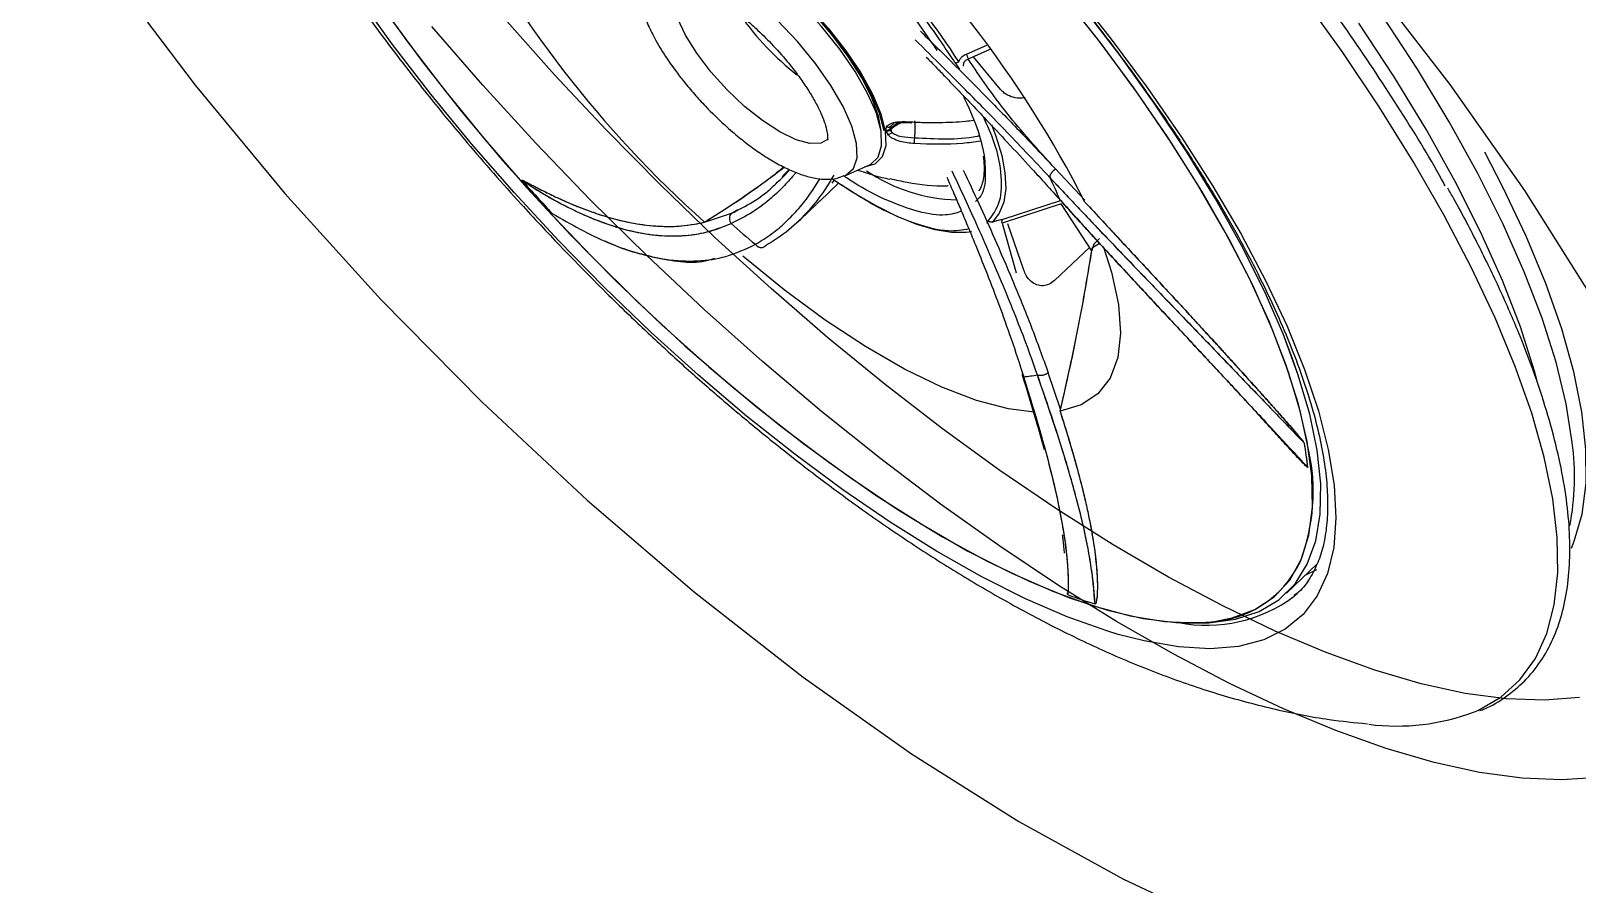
# Model space of a CAD drawing. Header units: inches. Extents: x 0 to 84, y -22 to 124.
# Drawn here: x 67.278 to 71.216, y 67.531 to 69.705 of the extents above; entities that cross this region are included whole.
import ezdxf

# ---------------------------------------------------------------- set-up
doc = ezdxf.new("R2010")
doc.units = ezdxf.units.IN
doc.header["$MEASUREMENT"] = 0
doc.layers.add('1', color=4, linetype='Continuous')
doc.layers.add('BDIM_CYAN', color=4, linetype='Continuous')

# ---------------------------------------------------------------- blocks, each defined once
blk = doc.blocks.new('2020 HS PILLOW')
at = {"layer": '1', "color": 2}
for points, knots in [([(5.8034, -0.0127), (5.5758, -0.0117), (5.1207, -0.0097), (4.4379, -0.0073), (3.7551, -0.0052), (3.0724, -0.0034), (2.3896, -0.0021), (1.7069, -0.001), (1.0241, -0.0003), (0.3414, 0), (-0.3414, 0), (-1.0241, -0.0003), (-1.7069, -0.001), (-2.3896, -0.0021), (-3.0724, -0.0034), (-3.7551, -0.0052), (-4.4379, -0.0073), (-5.1207, -0.0097), (-5.5758, -0.0117), (-5.8034, -0.0127)], [0, 0, 0, 0, 0.058824, 0.117648, 0.176472, 0.235295, 0.294119, 0.352942, 0.411765, 0.470588, 0.529412, 0.588235, 0.647058, 0.705881, 0.764705, 0.823528, 0.882352, 0.941176, 1, 1, 1, 1]), ([(5.8027, -0.0093), (4.0523, -0.005), (0.1838, 0.0045), (-3.6846, -0.0044), (-5.8027, -0.0093)], [0, 0, 0, 0, 0.452479, 1, 1, 1, 1]), ([(-5.1105, -0.9929), (-5.0125, -0.992), (-4.8162, -0.9901), (-4.5213, -0.9874), (-4.2256, -0.9849), (-3.929, -0.9826), (-3.6317, -0.9804), (-3.3335, -0.9784), (-3.0345, -0.9766), (-2.7347, -0.9749), (-2.4341, -0.9734), (-2.1327, -0.9721), (-1.8304, -0.9709), (-1.5274, -0.9699), (-1.2235, -0.9691), (-0.9188, -0.9685), (-0.6132, -0.968), (-0.3069, -0.9677), (0.0908, -0.9676), (0.5785, -0.9679), (1.1551, -0.9689), (1.7288, -0.9705), (2.2996, -0.9727), (2.8674, -0.9755), (3.4323, -0.979), (3.9943, -0.983), (4.5534, -0.9876), (4.9251, -0.9912), (5.1105, -0.9929)], [0, 0, 0, 0, 0.028776, 0.057631, 0.086566, 0.11558, 0.144673, 0.173846, 0.203098, 0.232429, 0.26184, 0.291331, 0.320902, 0.350552, 0.380282, 0.410091, 0.439981, 0.46995, 0.5, 0.556693, 0.613101, 0.669223, 0.725062, 0.780616, 0.835887, 0.890874, 0.945579, 1, 1, 1, 1]), ([(5.1101, -1.4421), (5.0128, -1.4412), (4.8181, -1.4394), (4.5261, -1.4369), (4.2341, -1.4345), (3.9421, -1.4324), (3.6501, -1.4303), (3.3581, -1.4285), (3.0661, -1.4267), (2.7741, -1.4252), (2.4821, -1.4238), (2.1901, -1.4225), (1.8981, -1.4214), (1.606, -1.4205), (1.314, -1.4197), (1.022, -1.4191), (0.73, -1.4186), (0.438, -1.4183), (0.146, -1.4182), (-0.146, -1.4182), (-0.438, -1.4183), (-0.73, -1.4186), (-1.022, -1.4191), (-1.314, -1.4197), (-1.606, -1.4205), (-1.8981, -1.4214), (-2.1901, -1.4225), (-2.4821, -1.4238), (-2.7741, -1.4252), (-3.0661, -1.4267), (-3.3581, -1.4285), (-3.6501, -1.4303), (-3.9421, -1.4324), (-4.2341, -1.4345), (-4.5261, -1.4369), (-4.8181, -1.4394), (-5.0128, -1.4412), (-5.1101, -1.4421)], [0, 0, 0, 0, 0.028576, 0.05715, 0.085725, 0.114298, 0.142871, 0.171443, 0.200015, 0.228587, 0.257158, 0.285728, 0.314298, 0.342868, 0.371438, 0.400008, 0.428577, 0.457146, 0.485715, 0.514285, 0.542854, 0.571423, 0.599992, 0.628562, 0.657132, 0.685702, 0.714272, 0.742842, 0.771413, 0.799985, 0.828557, 0.857129, 0.885702, 0.914275, 0.94285, 0.971424, 1, 1, 1, 1])]:
    blk.add_open_spline(points, degree=3, knots=knots, dxfattribs=at)
blk = doc.blocks.new('2020 RELAY')
at = {"color": 8, "linetype": 'Continuous', "lineweight": 25, "flags": 128}
for points in [[(71.2709, 67.3026), (71.1778, 67.2966), (71.0767, 67.3011), (70.968, 67.3159), (70.8523, 67.3412), (70.7302, 67.3767), (70.6021, 67.4223), (70.4687, 67.4778), (70.3307, 67.5428), (70.1887, 67.6172), (70.0434, 67.7005), (69.8954, 67.7923), (69.7456, 67.8922), (69.5945, 67.9998), (69.4429, 68.1145), (69.2916, 68.2357), (69.1413, 68.3629), (68.9926, 68.4955), (68.8463, 68.6329), (68.703, 68.7743), (68.5636, 68.9192), (68.4285, 69.0668), (68.2985, 69.2165)], [(71.2223, 67.5065), (71.1331, 67.4997), (71.0359, 67.5033), (70.9311, 67.5174), (70.8193, 67.5419), (70.701, 67.5766), (70.5769, 67.6214), (70.4475, 67.676), (70.3136, 67.7401), (70.1758, 67.8135), (70.0348, 67.8957), (69.8913, 67.9864), (69.7461, 68.0851), (69.5999, 68.1912), (69.4535, 68.3042), (69.3076, 68.4236), (69.1629, 68.5488), (69.0202, 68.679), (68.8802, 68.8138), (68.7436, 68.9522), (68.6111, 69.0937), (68.4834, 69.2376)]]:
    blk.add_lwpolyline(points, dxfattribs=at)
at = {"layer": '1', "color": 3, "linetype": 'Continuous', "lineweight": 25, "flags": 128}
for points in [[(67.1354, 69.8909), (67.2985, 69.6207), (67.4862, 69.345), (67.6963, 69.0667), (67.9247, 68.791), (68.169, 68.5211), (68.4272, 68.259), (68.6943, 68.0095), (68.9676, 67.7755), (69.2448, 67.5589), (69.5207, 67.3635), (69.7939, 67.191), (70.0606, 67.0435), (70.3157, 66.924)], [(71.5619, 66.9398), (71.6315, 67.0634), (71.6695, 67.2134), (71.6752, 67.387), (71.6495, 67.5835), (71.5929, 67.7995), (71.5067, 68.0306), (71.3915, 68.2769), (71.2495, 68.5341), (71.083, 68.7982), (70.8929, 69.0685), (70.6829, 69.3402), (70.4699, 69.5933), (70.2431, 69.8434), (70.006, 70.0863)]]:
    blk.add_lwpolyline(points, dxfattribs=at)
at = {"layer": '1', "color": 3, "linetype": 'Continuous', "lineweight": 25}
for points, knots in [([(74.7783, 69.655), (74.7703, 69.6472), (74.7475, 69.6248), (74.703, 69.5809), (74.6376, 69.5163), (74.5493, 69.429), (74.4441, 69.3252), (74.3192, 69.2021), (74.1788, 69.0636), (74.0189, 68.9047), (73.7969, 68.6831), (73.5123, 68.3968), (73.1639, 68.0425), (72.8108, 67.6799), (72.4467, 67.3017), (72.0636, 66.8996), (71.7514, 66.5692), (71.5083, 66.311), (71.3458, 66.1384), (71.1816, 65.9642), (71.0565, 65.8317), (70.9729, 65.7435), (70.9125, 65.6799), (70.8524, 65.6167), (70.7924, 65.554), (70.7327, 65.4916), (70.6731, 65.4296), (70.6138, 65.3681), (70.5548, 65.307), (70.4961, 65.2464), (70.4377, 65.1863), (70.3985, 65.1462), (70.379, 65.1262)], [0, 0, 0, 0, 0.006889, 0.019604, 0.038143, 0.062501, 0.093759, 0.125003, 0.163814, 0.205483, 0.250005, 0.333836, 0.417164, 0.50001, 0.578664, 0.661987, 0.749993, 0.776104, 0.812493, 0.849399, 0.874995, 0.886901, 0.898698, 0.910387, 0.921968, 0.93344, 0.944804, 0.956059, 0.967206, 0.978245, 0.989177, 1, 1, 1, 1]), ([(70.4197, 65.0669), (70.4766, 65.1228), (70.5332, 65.1783), (70.6457, 65.2882), (70.7017, 65.3427), (70.8688, 65.5043), (70.9788, 65.6097), (71.3037, 65.9213), (71.5135, 66.1231), (71.9197, 66.5179), (72.1162, 66.711), (72.4992, 67.0903), (72.6857, 67.2763), (73.2318, 67.8224), (73.5779, 68.1697), (74.0713, 68.6631), (74.2314, 68.8231), (74.4643, 69.0557), (74.5407, 69.132), (74.6906, 69.2818), (74.7639, 69.3556), (74.8361, 69.4275)], [0, 0, 0, 0, 0.03125, 0.03125, 0.0625, 0.0625, 0.125, 0.125, 0.25, 0.25, 0.375, 0.375, 0.5, 0.5, 0.75, 0.75, 0.875, 0.875, 0.9375, 0.9375, 1, 1, 1, 1]), ([(69.0056, 63.7024), (68.9779, 63.7365), (68.9208, 63.8067), (68.8323, 63.9146), (68.7385, 64.0283), (68.6394, 64.1477), (68.5348, 64.2726), (68.4247, 64.4031), (68.309, 64.539), (68.1877, 64.6804), (68.0607, 64.827), (67.9279, 64.9789), (67.5776, 65.3753), (67.1079, 65.8891), (66.5767, 66.442), (66.2067, 66.8158), (65.8838, 67.1343), (65.5334, 67.4709), (65.2778, 67.7095), (65.1251, 67.8497), (65.0818, 67.8894), (65.0282, 67.9382), (64.9644, 67.9962), (64.8903, 68.0631), (64.8057, 68.1389), (64.7107, 68.2235), (64.605, 68.3168), (64.4887, 68.4187), (64.3615, 68.529), (64.2232, 68.6475), (64.0739, 68.774), (63.9132, 68.9085), (63.8018, 69.0002), (63.7444, 69.0475)], [0, 0, 0, 0, 0.017555, 0.036146, 0.055772, 0.076433, 0.098129, 0.120858, 0.144622, 0.169418, 0.195247, 0.222109, 0.250003, 0.406456, 0.499997, 0.55606, 0.616412, 0.681056, 0.749998, 0.756002, 0.763828, 0.773475, 0.784945, 0.798237, 0.813352, 0.830291, 0.849053, 0.86964, 0.892053, 0.916294, 0.942364, 0.970265, 1, 1, 1, 1])]:
    blk.add_open_spline(points, degree=3, knots=knots, dxfattribs=at)
at = {"layer": 'BDIM_CYAN'}
for p, q in [((69.6609, 69.1461), (69.7127, 69.1691)), ((69.6315, 69.1246), (69.6433, 69.1076)), ((69.7207, 69.1581), (69.6654, 69.1335)), ((69.7479, 69.0558), (69.6791, 69.1396)), ((69.4554, 68.9521), (69.4572, 68.9609)), ((69.4556, 68.9511), (69.4554, 68.9521)), ((69.4557, 68.9502), (69.4556, 68.9511)), ((69.4557, 68.9502), (69.4604, 68.9409)), ((69.4678, 68.9568), (69.4666, 68.9556)), ((69.4669, 68.9536), (69.4681, 68.9548)), ((69.4678, 68.9568), (69.4682, 68.9625)), ((69.4707, 68.947), (69.4681, 68.9548)), ((69.1938, 68.8365), (69.2096, 68.8519)), ((69.3512, 68.8364), (69.4119, 68.8629)), ((69.9622, 68.7742), (69.8876, 68.8534)), ((69.9622, 68.7742), (69.8876, 68.8534)), ((69.287, 68.7718), (69.3351, 68.8177)), ((69.3231, 68.8238), (69.3176, 68.8173)), ((69.754, 68.7257), (69.9031, 68.7739)), ((69.0617, 68.7402), (68.995, 68.7183)), ((69.0617, 68.7402), (68.995, 68.7183)), ((69.0617, 68.7402), (69.0784, 68.7506)), ((69.2379, 68.7247), (69.2788, 68.7639)), ((69.9024, 68.7645), (69.7514, 68.7152)), ((69.9802, 68.6451), (69.9024, 68.7645)), ((68.995, 68.7183), (68.9938, 68.7175)), ((68.995, 68.7183), (68.9938, 68.7175)), ((69.232, 68.7191), (69.2374, 68.7243)), ((69.7158, 68.7218), (69.7116, 68.7148)), ((69.7514, 68.7152), (69.7876, 68.589)), ((69.807, 68.5953), (69.7659, 68.7135)), ((69.9748, 68.6539), (69.8851, 68.5691)), ((69.9815, 68.6536), (69.9997, 68.6642)), ((69.987, 68.6636), (69.9998, 68.6767)), ((69.8038, 68.3333), (69.8066, 68.3241)), ((69.9006, 68.2417), (69.869, 68.3343)), ((69.9006, 68.2417), (69.869, 68.3343)), ((69.8992, 68.2365), (69.9006, 68.2417)), ((69.8992, 68.2365), (69.9006, 68.2417)), ((70.4763, 67.7729), (70.5532, 67.8465)), ((70.4763, 67.7729), (70.5532, 67.8465)), ((70.5253, 67.8197), (70.5535, 67.8328)), ((70.5028, 67.771), (70.4958, 67.7646))]:
    blk.add_line(p, q, dxfattribs=at)
at = {"layer": 'BDIM_CYAN', "flags": 128}
for points in [[(71.2038, 68.1564), (71.1883, 68.2551), (71.1626, 68.3608), (71.1271, 68.4731), (71.0818, 68.5912), (71.027, 68.7144), (70.9631, 68.842), (70.8905, 68.9733), (70.8094, 69.1074), (70.7206, 69.2437)], [(70.9546, 67.4699), (70.9635, 67.4738), (71.0218, 67.5077), (71.0707, 67.5517), (71.1099, 67.6058), (71.1391, 67.6695), (71.1582, 67.7425), (71.1672, 67.8244), (71.1658, 67.9148), (71.1543, 68.0131), (71.1325, 68.1188), (71.1006, 68.2313), (71.0589, 68.35), (71.0075, 68.4742), (70.9468, 68.6032), (70.877, 68.7363), (70.7986, 68.8727), (70.712, 69.0117), (70.6177, 69.1526), (70.5162, 69.2944)], [(71.1138, 68.3162), (71.1077, 68.3383), (71.0718, 68.451), (71.0259, 68.5696), (70.9705, 68.6934), (70.9059, 68.8216), (70.8323, 68.9534), (70.7503, 69.0881), (70.6604, 69.2249)], [(69.9265, 69.3148), (70.027, 69.188), (70.1213, 69.061), (70.2086, 68.9346), (70.2884, 68.8097), (70.3602, 68.6871), (70.4233, 68.5678), (70.4775, 68.4526), (70.5222, 68.3422), (70.5572, 68.2375), (70.5823, 68.1391), (70.5972, 68.0479), (70.6019, 67.9643), (70.5963, 67.8891), (70.5804, 67.8227), (70.5545, 67.7655), (70.5186, 67.7181), (70.473, 67.6807), (70.418, 67.6536), (70.3541, 67.637), (70.2816, 67.6309), (70.2011, 67.6356), (70.1131, 67.6508), (70.0475, 67.6676)], [(70.5323, 68.1391), (70.5121, 68.2339), (70.4815, 68.3357), (70.4406, 68.4437), (70.3899, 68.5571), (70.3296, 68.675), (70.2603, 68.7965), (70.1824, 68.9207), (70.0966, 69.0466), (70.0036, 69.1733), (69.9039, 69.2999)], [(70.5406, 68.0712), (70.5288, 68.1589), (70.5067, 68.2539), (70.4746, 68.3556), (70.4325, 68.4631), (70.3808, 68.5757), (70.32, 68.6926), (70.2504, 68.8129), (70.1726, 68.9356), (70.0871, 69.06), (69.9947, 69.185), (69.8958, 69.3097)], [(70.4907, 68.3724), (70.4673, 68.4334), (70.419, 68.5438), (70.3615, 68.6587), (70.2953, 68.7771), (70.2209, 68.8984), (70.1387, 69.0215), (70.0494, 69.1456), (69.9536, 69.2698), (69.8521, 69.3932), (69.7455, 69.515), (69.6345, 69.6341), (69.5201, 69.7499), (69.4031, 69.8614), (69.2842, 69.9679), (69.1643, 70.0686), (69.0444, 70.1627), (68.9251, 70.2495), (68.8076, 70.3286), (68.6924, 70.3992), (68.5806, 70.4609), (68.4729, 70.5132), (68.4318, 70.5311)], [(70.5542, 68.1366), (70.5352, 68.229), (70.5061, 68.3282), (70.4673, 68.4334), (70.419, 68.5438), (70.3615, 68.6587), (70.2953, 68.7771), (70.2209, 68.8983), (70.1387, 69.0215), (70.0494, 69.1456), (69.9536, 69.2698)], [(68.1478, 69.3022), (68.2368, 69.1774), (68.3325, 69.0524), (68.4343, 68.9282), (68.5412, 68.8055), (68.6525, 68.6854), (68.7675, 68.5688), (68.8852, 68.4564), (69.0048, 68.3492), (69.1254, 68.248), (69.2461, 68.1534), (69.366, 68.0661), (69.4842, 67.9869), (69.5998, 67.9164), (69.7121, 67.8549), (69.8201, 67.803), (69.9231, 67.7611), (70.0203, 67.7295), (70.1109, 67.7084), (70.1944, 67.698), (70.27, 67.6983), (70.292, 67.7006)], [(68.1819, 69.2533), (68.275, 69.1266), (68.3746, 69), (68.4801, 68.8746), (68.5906, 68.7513), (68.7053, 68.631), (68.8232, 68.5147), (68.9436, 68.4032), (69.0655, 68.2974), (69.1879, 68.1981), (69.31, 68.106), (69.4307, 68.0219), (69.5493, 67.9464), (69.6647, 67.88), (69.7761, 67.8233), (69.8827, 67.7766), (69.9836, 67.7405), (70.0781, 67.715), (70.1654, 67.7005), (70.245, 67.697), (70.271, 67.6984)], [(70.0475, 67.6676), (70.0183, 67.6765), (69.9173, 67.7125), (69.8108, 67.7586), (69.6996, 67.8145), (69.5844, 67.8797), (69.4662, 67.9537), (69.3456, 68.0362), (69.2235, 68.1265), (69.1008, 68.2239), (68.9784, 68.3278), (68.8571, 68.4375), (68.7378, 68.5521), (68.6212, 68.6709), (68.5083, 68.7931), (68.3998, 68.9177), (68.2964, 69.044), (68.199, 69.171), (68.1081, 69.2978)], [(68.859, 69.4234), (68.8676, 69.4491), (68.8865, 69.4676), (68.9145, 69.476), (68.9508, 69.4737), (68.9941, 69.4611), (69.043, 69.4384), (69.0958, 69.4065), (69.1506, 69.3664), (69.2056, 69.3195), (69.259, 69.2674), (69.3089, 69.2119), (69.3536, 69.1548), (69.3917, 69.0982), (69.4217, 69.0439), (69.4427, 68.9938), (69.454, 68.9495)], [(69.4288, 69.0015), (69.409, 69.0461), (69.3776, 69.1016), (69.3379, 69.1591), (69.2915, 69.2168), (69.2401, 69.2725), (69.1854, 69.3241), (69.1295, 69.3699), (69.0744, 69.4082), (69.0221, 69.4375), (68.9744, 69.4568), (68.9332, 69.4655), (68.8998, 69.4632), (68.8755, 69.45), (68.8647, 69.4351)], [(68.8694, 69.4429), (68.8803, 69.4571), (68.9051, 69.4699), (68.939, 69.4717), (68.9808, 69.4625), (69.0289, 69.4426), (69.0817, 69.4127), (69.1371, 69.374), (69.1933, 69.3277), (69.2481, 69.2755), (69.2996, 69.2195), (69.3459, 69.1615), (69.3854, 69.1037), (69.4166, 69.0482), (69.4385, 68.9969), (69.4501, 68.9518)], [(69.4424, 68.9547), (69.4363, 68.988), (69.4198, 69.0345), (69.3939, 69.0859), (69.3596, 69.1404), (69.3182, 69.1959), (69.271, 69.2506), (69.2199, 69.3023), (69.1666, 69.3493), (69.1131, 69.3898), (69.0613, 69.4223), (69.0131, 69.4458), (68.9702, 69.4593), (68.9578, 69.4615)], [(69.3808, 68.9182), (69.3689, 68.9622), (69.347, 69.0123), (69.3157, 69.0664), (69.2764, 69.1224), (69.2305, 69.1783), (69.1798, 69.2319), (69.1263, 69.2811), (69.072, 69.324), (69.0189, 69.359), (68.9692, 69.3847), (68.9248, 69.4002), (68.8873, 69.4048), (68.8582, 69.3984), (68.8386, 69.3812), (68.8355, 69.3757)], [(69.3084, 68.929), (69.2901, 68.9189), (69.262, 68.9181), (69.2266, 68.9279), (69.1857, 68.9477), (69.1413, 68.9766), (69.0957, 69.013), (69.0511, 69.0553), (69.0098, 69.1012), (68.9738, 69.1484), (68.945, 69.1946), (68.9248, 69.2375), (68.9142, 69.2749), (68.9138, 69.305), (68.9235, 69.3262), (68.9254, 69.3281)], [(69.4432, 68.9497), (69.4312, 68.9949), (69.4288, 69.0015)], [(69.7246, 68.9669), (69.7359, 68.9371), (69.7506, 68.888), (69.7589, 68.8433), (69.7607, 68.8035), (69.7558, 68.7691), (69.7445, 68.7405), (69.7267, 68.7182)], [(69.454, 68.9495), (69.4552, 68.9127), (69.4462, 68.8845), (69.4273, 68.8659), (69.3999, 68.8577)], [(69.4119, 68.8629), (69.4162, 68.865), (69.4356, 68.8835), (69.4447, 68.9121), (69.4432, 68.9497)], [(69.3512, 68.8364), (69.3532, 68.8373), (69.3728, 68.8545), (69.3821, 68.8818), (69.3808, 68.9182)], [(71.2017, 67.887), (71.2091, 67.9047), (71.2292, 67.9743), (71.2392, 68.0528), (71.2389, 68.1397), (71.2285, 68.2346), (71.2079, 68.3369), (71.1773, 68.446), (71.1368, 68.5613), (71.0868, 68.682), (71.0274, 68.8075), (70.9811, 68.8967)], [(69.6742, 68.6934), (69.6602, 68.6915), (69.623, 68.6917), (69.5809, 68.6987), (69.5344, 68.7124), (69.4842, 68.7327), (69.4308, 68.7593), (69.3749, 68.7918), (69.342, 68.8131)], [(70.01, 68.6541), (70.0302, 68.5902), (70.0479, 68.5083), (70.0533, 68.4355), (70.0463, 68.3727), (70.0271, 68.3207), (69.9958, 68.2804), (69.953, 68.2522), (69.8992, 68.2365)], [(70.01, 68.6541), (70.0302, 68.5902), (70.0479, 68.5083), (70.0533, 68.4355), (70.0463, 68.3727), (70.0271, 68.3207), (69.9958, 68.2804), (69.953, 68.2522), (69.8992, 68.2365)], [(69.8334, 68.2337), (69.7675, 68.2423), (69.6863, 68.2639), (69.5978, 68.2979), (69.5032, 68.3437), (69.4038, 68.4009), (69.301, 68.4686), (69.1962, 68.5458), (69.0908, 68.6315)], [(69.8334, 68.2337), (69.7675, 68.2423), (69.6863, 68.2639), (69.5978, 68.2979), (69.5032, 68.3437), (69.4038, 68.4009), (69.301, 68.4686), (69.1962, 68.5458), (69.0908, 68.6315)], [(70.2139, 67.6971), (70.2781, 67.6967), (70.3464, 67.706), (70.406, 67.7258), (70.4565, 67.7559), (70.4977, 67.7962), (70.5291, 67.8462), (70.5506, 67.9058), (70.562, 67.9743), (70.5632, 68.0515), (70.5542, 68.1366), (70.5352, 68.229), (70.5061, 68.3282), (70.4907, 68.3724)], [(70.2139, 67.6971), (70.2781, 67.6967), (70.3464, 67.706), (70.406, 67.7258), (70.4565, 67.7559), (70.4977, 67.7962), (70.5291, 67.8462), (70.5506, 67.9058), (70.562, 67.9743), (70.5632, 68.0515), (70.5542, 68.1366)], [(70.292, 67.7006), (70.3373, 67.7094), (70.3957, 67.7311), (70.4448, 67.7634), (70.4842, 67.8059), (70.5137, 67.8583), (70.533, 67.9204), (70.542, 67.9915), (70.5406, 68.0712)]]:
    blk.add_lwpolyline(points, dxfattribs=at)
at = {"layer": 'BDIM_CYAN'}
for centre, radius, start, end in [((67.376, 67.4475), 2.9047, 27.064, 48.136), ((68.0317, 68.0933), 1.9127, 32.7025, 51.3056), ((70.9427, 70.8902), 2.9187, 207.3733, 228.108), ((69.6935, 69.6799), 0.7483, 215.7038, 231.6158), ((69.4573, 68.9657), 0.0137, 262.1934, 312.637), ((69.269, 68.9223), 0.2004, 8.9997, 9.5729), ((69.2702, 68.9235), 0.2004, 8.9997, 9.5729), ((69.6447, 69.1966), 0.4215, 235.5994, 268.8839), ((72.5044, 72.3685), 5.3261, 221.7162, 222.9424), ((72.5044, 72.3685), 5.3262, 221.7163, 222.9424), ((68.6492, 68.2313), 1.3631, 23.4739, 26.1483), ((70.9239, 70.8292), 2.8182, 228.6327, 230.2805), ((69.7908, 68.5559), 0.2323, 273.9094, 282.6141), ((70.0417, 68.0311), 0.5023, 339.2235, 12.412), ((69.6808, 68.0066), 0.8537, 5.816, 9.9729), ((69.6024, 67.994), 0.933, 9.288, 9.9019), ((69.6948, 68.0084), 0.8395, 5.7943, 9.3383), ((70.534, 68.0686), 0.6756, 349.3836, 7.4675), ((70.2658, 67.9706), 0.2722, 271.0802, 334.3971), ((70.3818, 69.0288), 1.3426, 249.8855, 252.9587), ((70.3818, 69.0288), 1.3426, 249.8858, 252.9587), ((70.2728, 68.0643), 0.3736, 258.9864, 306.6498), ((70.7565, 67.9978), 0.5638, 262.8047, 290.5612)]:
    blk.add_arc(centre, radius, start, end, dxfattribs=at)
for points, knots in [([(70.8801, 68.8102), (70.8771, 68.8159), (70.842, 68.8817), (70.7599, 69.0139), (70.6333, 69.2053), (70.491, 69.4), (70.3371, 69.5943), (70.1737, 69.7852), (70.0036, 69.9697), (69.8118, 70.1635), (69.5999, 70.3608), (69.3713, 70.5543), (69.1474, 70.7255), (68.9261, 70.8782), (68.7841, 70.9605), (68.712, 71.0023)], [0, 0, 0, 0, 0.007159, 0.082541, 0.158724, 0.235314, 0.311905, 0.388088, 0.46347, 0.537679, 0.633351, 0.726413, 0.816678, 0.906938, 1, 1, 1, 1]), ([(67.5001, 70.7673), (67.5014, 70.739), (67.505, 70.6632), (67.5235, 70.5398), (67.5544, 70.3945), (67.5976, 70.2455), (67.6515, 70.0959), (67.7143, 69.9487), (67.7839, 69.8057), (67.8593, 69.6668), (67.9398, 69.5316), (68.0248, 69.3999), (68.1133, 69.2721), (68.2042, 69.1491), (68.2958, 69.0322), (68.3796, 68.9307), (68.4561, 68.842), (68.5345, 68.7542), (68.5919, 68.6934), (68.625, 68.6582)], [0, 0, 0, 0, 0.037231, 0.099727, 0.166063, 0.235697, 0.306737, 0.376382, 0.444024, 0.509796, 0.573908, 0.636516, 0.697642, 0.757026, 0.813682, 0.867714, 0.906268, 0.945788, 1, 1, 1, 1]), ([(69.6393, 69.6281), (69.6766, 69.5885), (69.7287, 69.5331), (69.8026, 69.45), (69.8637, 69.3792), (69.934, 69.2944), (70.0047, 69.2052), (70.0751, 69.112), (70.1436, 69.0165), (70.2091, 68.9199), (70.2707, 68.8232), (70.3277, 68.7273), (70.3797, 68.633), (70.4261, 68.541), (70.4668, 68.4519), (70.5014, 68.3664), (70.5298, 68.2849), (70.5521, 68.2078), (70.5681, 68.1356), (70.5779, 68.0686), (70.5818, 68.0069), (70.5798, 67.9507), (70.5721, 67.8999), (70.5586, 67.8543), (70.5385, 67.8139), (70.5181, 67.7842), (70.5011, 67.7707), (70.4958, 67.7665)], [0, 0, 0, 0, 0.052631, 0.073508, 0.108131, 0.143861, 0.181975, 0.22151, 0.262066, 0.303323, 0.345047, 0.387062, 0.42923, 0.47144, 0.513603, 0.555645, 0.597508, 0.639152, 0.680558, 0.721744, 0.762783, 0.803832, 0.845171, 0.887331, 0.931221, 0.978298, 1, 1, 1, 1]), ([(69.2064, 69.5638), (69.2234, 69.5508), (69.2715, 69.5139), (69.3515, 69.4398), (69.4423, 69.3449), (69.5234, 69.2475), (69.5661, 69.1842), (69.5857, 69.155)], [0, 0, 0, 0, 0.119704, 0.338835, 0.567076, 0.80016, 1, 1, 1, 1]), ([(69.6315, 69.1246), (69.6054, 69.164), (69.5524, 69.2437), (69.451, 69.3647), (69.3397, 69.4799), (69.262, 69.5453), (69.2236, 69.5775)], [0, 0, 0, 0, 0.246857, 0.5, 0.753143, 1, 1, 1, 1]), ([(68.8366, 69.375), (68.8348, 69.3722), (68.8267, 69.3596), (68.8235, 69.3321), (68.8249, 69.2975), (68.8337, 69.2612), (68.8473, 69.2246), (68.8671, 69.1842), (68.8912, 69.1439), (68.917, 69.1068), (68.9418, 69.0746), (68.9674, 69.0439), (68.9866, 69.0233), (68.9961, 69.0131)], [0, 0, 0, 0, 0.030506, 0.136274, 0.24891, 0.350495, 0.454024, 0.554711, 0.673175, 0.764216, 0.836095, 0.918438, 1, 1, 1, 1]), ([(68.9236, 69.3269), (68.9235, 69.3268), (68.9228, 69.3264), (68.9269, 69.3278), (68.9388, 69.3268), (68.9574, 69.3223), (68.9813, 69.3129), (69.0091, 69.2985), (69.0401, 69.2792), (69.0704, 69.2574), (69.0991, 69.2341), (69.1296, 69.2073), (69.1507, 69.186), (69.1635, 69.1731)], [0, 0, 0, 0, 0.013178, 0.110237, 0.201284, 0.297292, 0.397595, 0.500356, 0.601739, 0.710113, 0.791903, 0.873789, 1, 1, 1, 1]), ([(69.5435, 69.2044), (69.5601, 69.1881), (69.5942, 69.1545), (69.652, 69.097), (69.7205, 69.028), (69.7999, 68.9465), (69.8582, 68.8846), (69.8876, 68.8534)], [0, 0, 0, 0, 0.1597495, 0.3296086, 0.5293078, 0.7625096, 1, 1, 1, 1]), ([(69.1635, 69.1731), (69.1774, 69.158), (69.1969, 69.1368), (69.2224, 69.1049), (69.2421, 69.0784), (69.262, 69.0482), (69.2789, 69.0189), (69.2921, 68.9916), (69.3011, 68.9678), (69.306, 68.9485), (69.3075, 68.9347), (69.3066, 68.9271), (69.3064, 68.9269), (69.3064, 68.9268)], [0, 0, 0, 0, 0.142787, 0.199709, 0.292462, 0.385543, 0.481723, 0.577533, 0.671311, 0.761837, 0.848799, 0.933618, 1, 1, 1, 1]), ([(69.8728, 68.832), (69.8525, 68.8537), (69.8134, 68.8955), (69.757, 68.9543), (69.7035, 69.0093), (69.6517, 69.0618), (69.593, 69.1207), (69.5537, 69.1594), (69.5301, 69.1827)], [0, 0, 0, 0, 0.163946, 0.315278, 0.467646, 0.619723, 0.770778, 1, 1, 1, 1]), ([(69.5585, 69.1387), (69.5665, 69.1304), (69.5819, 69.1144), (69.6066, 69.0887), (69.6352, 69.0588), (69.6704, 69.0219), (69.7144, 68.9755), (69.7669, 68.9195), (69.8295, 68.8519), (69.8752, 68.8013), (69.8995, 68.7743)], [0, 0, 0, 0, 0.077905, 0.150178, 0.233656, 0.344485, 0.470875, 0.625514, 0.799986, 1, 1, 1, 1]), ([(69.6413, 69.1267), (69.6422, 69.1291), (69.6441, 69.1339), (69.6492, 69.1395), (69.6549, 69.1437), (69.6589, 69.1453), (69.6609, 69.1461)], [0, 0, 0, 0, 0.282314, 0.563253, 0.780506, 1, 1, 1, 1]), ([(69.6654, 69.1335), (69.664, 69.133), (69.6613, 69.132), (69.6578, 69.1295), (69.6551, 69.1263), (69.6533, 69.1225), (69.6524, 69.1188), (69.6526, 69.1163), (69.6527, 69.1153)], [0, 0, 0, 0, 0.17309, 0.344908, 0.516802, 0.690085, 0.865674, 1, 1, 1, 1]), ([(69.6609, 69.1461), (69.6612, 69.1451), (69.662, 69.143), (69.6632, 69.1395), (69.6644, 69.1362), (69.665, 69.1343), (69.6654, 69.1335)], [0, 0, 0, 0, 0.24407, 0.5, 0.75593, 1, 1, 1, 1]), ([(69.8876, 68.8534), (69.8441, 68.9014), (69.758, 68.9964), (69.696, 69.0881), (69.6654, 69.1335)], [0, 0, 0, 0, 0.50531, 1, 1, 1, 1]), ([(69.8107, 69.0349), (69.8053, 69.0343), (69.793, 69.0329), (69.7741, 69.037), (69.758, 69.045), (69.7508, 69.0527), (69.7479, 69.0558)], [0, 0, 0, 0, 0.216541, 0.493918, 0.792432, 1, 1, 1, 1]), ([(68.9961, 69.0131), (69.0123, 68.9969), (69.0348, 68.9742), (69.0693, 68.9439), (69.0983, 68.9202), (69.1324, 68.8954), (69.167, 68.8733), (69.2016, 68.8547), (69.2354, 68.8402), (69.2682, 68.8304), (69.3, 68.8264), (69.3277, 68.8275), (69.3435, 68.8342), (69.3496, 68.8368)], [0, 0, 0, 0, 0.133602, 0.186909, 0.274328, 0.362919, 0.455974, 0.550931, 0.647116, 0.74429, 0.842553, 0.939248, 1, 1, 1, 1]), ([(69.652, 69.0412), (69.6651, 69.0129), (69.691, 68.9571), (69.701, 68.9108), (69.7059, 68.8879)], [0, 0, 0, 0, 0.5058, 1, 1, 1, 1]), ([(69.4572, 68.9609), (69.4583, 68.9624), (69.4606, 68.9653), (69.4687, 68.9702), (69.4876, 68.975), (69.5071, 68.9741), (69.5195, 68.9735)], [0, 0, 0, 0, 0.123689, 0.24976, 0.523037, 1, 1, 1, 1]), ([(69.4944, 68.9731), (69.4896, 68.9711), (69.4797, 68.967), (69.4719, 68.9603), (69.4678, 68.9568)], [0, 0, 0, 0, 0.478974, 1, 1, 1, 1]), ([(69.4681, 68.9548), (69.4722, 68.9582), (69.4804, 68.965), (69.4928, 68.9712), (69.5006, 68.9729), (69.503, 68.9734)], [0, 0, 0, 0, 0.411328, 0.822656, 1, 1, 1, 1]), ([(69.4682, 68.9625), (69.4692, 68.9636), (69.4712, 68.966), (69.4742, 68.9683), (69.4766, 68.969), (69.4769, 68.9691)], [0, 0, 0, 0, 0.465038, 0.934983, 1, 1, 1, 1]), ([(69.4811, 68.9704), (69.4829, 68.9708), (69.4876, 68.9719), (69.501, 68.9725), (69.5129, 68.9717), (69.5209, 68.9711)], [0, 0, 0, 0, 0.162719, 0.429614, 1, 1, 1, 1]), ([(69.5195, 68.9735), (69.5318, 68.9729), (69.5558, 68.9717), (69.5912, 68.9717), (69.6252, 68.9728), (69.6544, 68.9747), (69.6722, 68.9766), (69.6793, 68.9774)], [0, 0, 0, 0, 0.231109, 0.452695, 0.664758, 0.867301, 1, 1, 1, 1]), ([(69.5195, 68.9735), (69.5197, 68.9728), (69.5199, 68.9714), (69.5205, 68.971), (69.5211, 68.9717), (69.5214, 68.973), (69.5216, 68.9734)], [0, 0, 0, 0, 0.26986, 0.557137, 0.844415, 1, 1, 1, 1]), ([(69.5287, 68.9323), (69.5291, 68.9363), (69.5299, 68.9444), (69.5303, 68.9571), (69.5301, 68.9685), (69.5295, 68.9737), (69.5291, 68.9763)], [0, 0, 0, 0, 0.2427962, 0.4999134, 0.7570777, 1, 1, 1, 1]), ([(69.7027, 68.9877), (69.7104, 68.9711), (69.7353, 68.9177), (69.7509, 68.8425), (69.75, 68.7666), (69.7271, 68.7366), (69.7158, 68.7218)], [0, 0, 0, 0, 0.131325, 0.4233, 0.715275, 1, 1, 1, 1]), ([(69.4572, 68.9609), (69.4582, 68.9606), (69.4602, 68.96), (69.4633, 68.9601), (69.4661, 68.9609), (69.4675, 68.962), (69.4682, 68.9625)], [0, 0, 0, 0, 0.253859, 0.511348, 0.762851, 1, 1, 1, 1]), ([(69.4707, 68.947), (69.4701, 68.9462), (69.4687, 68.9446), (69.4662, 68.9428), (69.4633, 68.9414), (69.4614, 68.941), (69.4604, 68.9409)], [0, 0, 0, 0, 0.23715, 0.488653, 0.746142, 1, 1, 1, 1]), ([(69.5286, 68.9181), (69.5161, 68.9192), (69.4964, 68.921), (69.4754, 68.9293), (69.4655, 68.9357), (69.4621, 68.9392), (69.4604, 68.9409)], [0, 0, 0, 0, 0.47703, 0.750267, 0.876326, 1, 1, 1, 1]), ([(69.4666, 68.9556), (69.4665, 68.9568), (69.4663, 68.9591), (69.4676, 68.9613), (69.4682, 68.9625)], [0, 0, 0, 0, 0.493001, 1, 1, 1, 1]), ([(69.4707, 68.947), (69.4697, 68.948), (69.4678, 68.9502), (69.4672, 68.9525), (69.4669, 68.9536)], [0, 0, 0, 0, 0.506781, 1, 1, 1, 1]), ([(69.5287, 68.9323), (69.5173, 68.9328), (69.5006, 68.9334), (69.4827, 68.9388), (69.4748, 68.9431), (69.4721, 68.9457), (69.4707, 68.947)], [0, 0, 0, 0, 0.522242, 0.76434, 0.882789, 1, 1, 1, 1]), ([(69.5286, 68.9181), (69.5285, 68.9188), (69.5283, 68.9204), (69.5282, 68.9242), (69.5283, 68.9283), (69.5286, 68.931), (69.5287, 68.9323)], [0, 0, 0, 0, 0.242188, 0.5, 0.757811, 1, 1, 1, 1]), ([(69.6929, 68.9372), (69.6912, 68.9368), (69.6372, 68.9262), (69.5821, 68.9293), (69.5287, 68.9323)], [0, 0, 0, 0, 0.0314892, 1, 1, 1, 1]), ([(69.6964, 68.9241), (69.6814, 68.922), (69.6256, 68.9143), (69.5696, 68.9165), (69.5286, 68.9181)], [0, 0, 0, 0, 0.268624, 1, 1, 1, 1]), ([(69.7059, 68.8879), (69.7077, 68.8674), (69.7114, 68.8252), (69.7023, 68.7865), (69.6873, 68.7738), (69.6837, 68.7708)], [0, 0, 0, 0, 0.418252, 0.861557, 1, 1, 1, 1]), ([(69.7032, 68.8859), (69.7042, 68.8775), (69.7064, 68.8594), (69.7054, 68.8364), (69.7016, 68.8169), (69.6969, 68.8043), (69.6926, 68.7976), (69.693, 68.7981), (69.6931, 68.7983)], [0, 0, 0, 0, 0.1902035, 0.4092825, 0.6167652, 0.7986886, 0.9533614, 1, 1, 1, 1]), ([(69.1958, 68.8584), (69.1829, 68.848), (69.1194, 68.7966), (69.0502, 68.753), (68.995, 68.7183)], [0, 0, 0, 0, 0.203166, 1, 1, 1, 1]), ([(69.1971, 68.8577), (69.1813, 68.8457), (69.1479, 68.8204), (69.0968, 68.7844), (69.0454, 68.7498), (69.0114, 68.7286), (68.995, 68.7183)], [0, 0, 0, 0, 0.2433656, 0.5116296, 0.7638778, 1, 1, 1, 1]), ([(69.1788, 68.8196), (69.1885, 68.8283), (69.1995, 68.8382), (69.2092, 68.8501), (69.2104, 68.8516)], [0, 0, 0, 0, 0.873529, 1, 1, 1, 1]), ([(69.1922, 68.8333), (69.192, 68.8332), (69.1909, 68.8325), (69.1939, 68.8363), (69.1999, 68.8431), (69.2066, 68.8497), (69.209, 68.8522)], [0, 0, 0, 0, 0.0524217, 0.4280313, 0.7895426, 1, 1, 1, 1]), ([(69.3841, 68.8507), (69.3858, 68.8502), (69.3992, 68.8457), (69.4102, 68.8421), (69.4199, 68.8391)], [0, 0, 0, 0, 0.124843, 1, 1, 1, 1]), ([(69.8415, 68.3292), (69.8319, 68.3562), (69.8134, 68.4081), (69.7826, 68.4874), (69.7505, 68.5659), (69.7165, 68.6454), (69.6751, 68.7392), (69.6435, 68.8071), (69.6244, 68.8479)], [0, 0, 0, 0, 0.163946, 0.315278, 0.467646, 0.619723, 0.770778, 1, 1, 1, 1]), ([(69.6527, 68.8508), (69.6659, 68.8224), (69.6932, 68.7639), (69.735, 68.6706), (69.7802, 68.5657), (69.827, 68.4508), (69.8549, 68.3733), (69.869, 68.3343)], [0, 0, 0, 0, 0.159749, 0.329609, 0.529308, 0.76251, 1, 1, 1, 1]), ([(69.8728, 68.832), (69.8728, 68.8333), (69.8728, 68.8354), (69.8745, 68.8391), (69.8764, 68.8422), (69.8788, 68.8454), (69.8825, 68.8494), (69.8856, 68.8518), (69.8876, 68.8534)], [0, 0, 0, 0, 0.235292, 0.36364, 0.495629, 0.628267, 0.758474, 1, 1, 1, 1]), ([(69.8876, 68.8534), (69.8856, 68.8518), (69.8825, 68.8494), (69.8789, 68.8455), (69.8764, 68.8423), (69.8745, 68.8392), (69.8729, 68.8354), (69.8729, 68.8334), (69.8728, 68.832)], [0, 0, 0, 0, 0.238394, 0.367676, 0.499999, 0.632322, 0.761604, 1, 1, 1, 1]), ([(68.5287, 68.8243), (68.5287, 68.8243), (68.5286, 68.8244), (68.5285, 68.8245), (68.5284, 68.8246), (68.5284, 68.8247), (68.5284, 68.8248), (68.5284, 68.8249), (68.5286, 68.825), (68.5291, 68.8249), (68.532, 68.8238), (68.5379, 68.8208), (68.5467, 68.8163), (68.557, 68.8109), (68.5711, 68.8036), (68.5895, 68.7943), (68.6128, 68.7829), (68.6396, 68.7706), (68.6675, 68.7588), (68.6976, 68.7471), (68.7306, 68.7357), (68.7727, 68.7235), (68.8255, 68.7121), (68.8842, 68.7062), (68.9419, 68.7075), (68.9769, 68.7143), (68.9938, 68.7175)], [0, 0, 0, 0, 0.000231, 0.000437, 0.000628, 0.000819, 0.001023, 0.001252, 0.001812, 0.00345, 0.005859, 0.023596, 0.040537, 0.061853, 0.087513, 0.12771, 0.17519, 0.229807, 0.291388, 0.346437, 0.414944, 0.495682, 0.609911, 0.750097, 0.879926, 1, 1, 1, 1]), ([(68.5287, 68.8243), (68.5286, 68.8243), (68.5285, 68.8245), (68.5284, 68.8246), (68.5284, 68.8247), (68.5284, 68.8248), (68.5284, 68.8248), (68.5285, 68.8249), (68.5289, 68.8249), (68.5313, 68.8241), (68.5364, 68.8216), (68.5445, 68.8175), (68.5545, 68.8122), (68.5706, 68.8039), (68.5947, 68.7916), (68.6282, 68.7756), (68.6569, 68.7632), (68.6792, 68.7543), (68.6935, 68.7488), (68.7109, 68.7425), (68.7303, 68.7361), (68.7493, 68.7303), (68.7654, 68.7259), (68.8008, 68.717), (68.8544, 68.7079), (68.9265, 68.7054), (68.971, 68.7134), (68.9938, 68.7175)], [0, 0, 0, 0, 0.000397, 0.000572, 0.000743, 0.000923, 0.001119, 0.001591, 0.002949, 0.004941, 0.019655, 0.035804, 0.056631, 0.082107, 0.135516, 0.203994, 0.287127, 0.311335, 0.34083, 0.375551, 0.418916, 0.460776, 0.494381, 0.519839, 0.683937, 0.838609, 1, 1, 1, 1]), ([(68.5287, 68.8243), (68.5564, 68.8068), (68.6063, 68.7753), (68.6606, 68.7483), (68.6917, 68.7344), (68.705, 68.7288), (68.7172, 68.7239), (68.7282, 68.7197), (68.7381, 68.7161), (68.7737, 68.7036), (68.8339, 68.6876), (68.9155, 68.6804), (68.9918, 68.6878), (69.0383, 68.7054), (69.0614, 68.7142)], [0, 0, 0, 0, 0.143681, 0.258946, 0.284439, 0.307979, 0.329566, 0.3492, 0.36688, 0.382606, 0.540573, 0.696139, 0.849289, 1, 1, 1, 1]), ([(68.5287, 68.8243), (68.5494, 68.8111), (68.5954, 68.7818), (68.661, 68.7475), (68.7256, 68.7197), (68.7825, 68.7009), (68.8411, 68.6876), (68.8998, 68.6814), (68.9572, 68.6841), (69.0112, 68.6943), (69.0441, 68.7073), (69.0614, 68.7142)], [0, 0, 0, 0, 0.107424, 0.238431, 0.34234, 0.449844, 0.54517, 0.666079, 0.783931, 0.886397, 1, 1, 1, 1]), ([(69.2261, 68.8449), (69.2243, 68.8426), (69.2141, 68.8294), (69.192, 68.8055), (69.1575, 68.7731), (69.1141, 68.7405), (69.0797, 68.7234), (69.0614, 68.7142)], [0, 0, 0, 0, 0.039743, 0.22489, 0.45142, 0.707002, 1, 1, 1, 1]), ([(69.0617, 68.7402), (69.0804, 68.7496), (69.1175, 68.7683), (69.1557, 68.7963), (69.1747, 68.8155), (69.1788, 68.8196)], [0, 0, 0, 0, 0.4421282, 0.8778014, 1, 1, 1, 1]), ([(69.123, 68.6615), (69.1373, 68.6702), (69.1647, 68.6868), (69.2013, 68.718), (69.2342, 68.7524), (69.2632, 68.7893), (69.2801, 68.8163), (69.2879, 68.8289)], [0, 0, 0, 0, 0.217722, 0.418694, 0.621039, 0.822999, 1, 1, 1, 1]), ([(69.3226, 68.8376), (69.315, 68.8247), (69.2961, 68.7925), (69.2737, 68.7651), (69.2603, 68.7488)], [0, 0, 0, 0, 0.401022, 1, 1, 1, 1]), ([(69.6669, 68.7006), (69.6504, 68.6976), (69.6122, 68.6908), (69.5283, 68.7125), (69.4276, 68.7566), (69.354, 68.8048), (69.3188, 68.8278)], [0, 0, 0, 0, 0.206819, 0.478789, 0.750759, 1, 1, 1, 1]), ([(69.6481, 68.7457), (69.6353, 68.7415), (69.6059, 68.732), (69.5409, 68.7418), (69.4609, 68.7711), (69.3948, 68.8041), (69.3559, 68.8304), (69.3475, 68.836)], [0, 0, 0, 0, 0.195773, 0.448921, 0.696808, 0.934801, 1, 1, 1, 1]), ([(69.4199, 68.8391), (69.4285, 68.8365), (69.4435, 68.8321), (69.4588, 68.8289), (69.4653, 68.8276)], [0, 0, 0, 0, 0.576852, 1, 1, 1, 1]), ([(69.4656, 68.829), (69.4803, 68.8256), (69.5281, 68.8148), (69.5785, 68.8095), (69.6135, 68.811), (69.6146, 68.8111)], [0, 0, 0, 0, 0.301252, 0.977602, 1, 1, 1, 1]), ([(69.6106, 68.8328), (69.6168, 68.8186), (69.6285, 68.7918), (69.6461, 68.7505), (69.6656, 68.7041), (69.6884, 68.6485), (69.7153, 68.5813), (69.7448, 68.5042), (69.7768, 68.4162), (69.7962, 68.3562), (69.8066, 68.3241)], [0, 0, 0, 0, 0.08005, 0.152155, 0.235439, 0.34601, 0.472106, 0.626385, 0.800451, 1, 1, 1, 1]), ([(70.5216, 68.1544), (70.4673, 68.2109), (70.3588, 68.3239), (70.1922, 68.4974), (70.0263, 68.6693), (69.924, 68.7778), (69.8728, 68.832)], [0, 0, 0, 0, 0.250185, 0.500172, 0.750054, 1, 1, 1, 1]), ([(69.8728, 68.832), (69.898, 68.8051), (69.9484, 68.7514), (70.0273, 68.6688), (70.1087, 68.584), (70.1914, 68.4981), (70.2753, 68.4109), (70.3582, 68.3246), (70.4405, 68.2388), (70.4945, 68.1826), (70.5216, 68.1545)], [0, 0, 0, 0, 0.124974, 0.249925, 0.3714, 0.499828, 0.624811, 0.74983, 0.874891, 1, 1, 1, 1]), ([(69.2879, 68.7726), (69.2868, 68.7716), (69.2826, 68.7675), (69.2809, 68.766), (69.2797, 68.7648)], [0, 0, 0, 0, 0.252217, 1, 1, 1, 1]), ([(70.5301, 68.0931), (70.5003, 68.1252), (70.4467, 68.1829), (70.3864, 68.2478), (70.3515, 68.2854), (70.3364, 68.3016), (70.3226, 68.3165), (70.31, 68.3301), (70.2986, 68.3423), (70.2576, 68.3864), (70.1866, 68.4625), (70.0867, 68.5699), (69.9901, 68.6742), (69.9296, 68.7411), (69.8995, 68.7743)], [0, 0, 0, 0, 0.14371, 0.258982, 0.284473, 0.308009, 0.329591, 0.349218, 0.36689, 0.382606, 0.540573, 0.696139, 0.849289, 1, 1, 1, 1]), ([(69.8995, 68.7743), (69.9276, 68.7433), (69.9837, 68.6811), (70.0542, 68.6049), (70.1074, 68.5477), (70.1429, 68.5095), (70.1795, 68.4702), (70.2173, 68.4296), (70.2554, 68.3887), (70.2948, 68.3464), (70.3366, 68.3014), (70.3796, 68.2551), (70.4292, 68.2018), (70.479, 68.1481), (70.5146, 68.1098), (70.5301, 68.0931)], [0, 0, 0, 0, 0.1408406, 0.2823539, 0.3361794, 0.3915453, 0.4485043, 0.5071117, 0.5674246, 0.6255846, 0.6905903, 0.7626608, 0.8275628, 0.9249567, 1, 1, 1, 1]), ([(69.9043, 68.7715), (69.903, 68.7715), (69.9004, 68.7715), (69.8998, 68.7734), (69.8995, 68.7743)], [0, 0, 0, 0, 0.517983, 1, 1, 1, 1]), ([(70.5216, 68.1544), (70.5215, 68.1545), (70.5215, 68.1547), (70.5212, 68.1554), (70.5202, 68.1567), (70.5168, 68.1613), (70.5115, 68.1678), (70.5043, 68.1764), (70.497, 68.1849), (70.4883, 68.195), (70.4765, 68.2085), (70.4608, 68.2263), (70.4408, 68.2489), (70.4176, 68.2748), (70.3913, 68.3041), (70.3661, 68.332), (70.3429, 68.3576), (70.3222, 68.3803), (70.3004, 68.4042), (70.2774, 68.4293), (70.2533, 68.4556), (70.1928, 68.5213), (70.0939, 68.6279), (70.007, 68.7214), (69.9626, 68.7691)], [0, 0, 0, 0, 0.000445, 0.001006, 0.003473, 0.007193, 0.023414, 0.035002, 0.048918, 0.065167, 0.083753, 0.114926, 0.15143, 0.193273, 0.240462, 0.293002, 0.327439, 0.363827, 0.402167, 0.442461, 0.484707, 0.528908, 0.759408, 1, 1, 1, 1]), ([(69.9626, 68.7691), (69.9776, 68.7529), (70.007, 68.7212), (70.0509, 68.6741), (70.0937, 68.628), (70.1363, 68.5822), (70.1795, 68.5356), (70.2199, 68.4919), (70.2573, 68.4512), (70.2915, 68.4139), (70.3259, 68.3763), (70.3605, 68.3382), (70.394, 68.3011), (70.4249, 68.2667), (70.4517, 68.2366), (70.4798, 68.2047), (70.5019, 68.1794), (70.5166, 68.1616), (70.5203, 68.1567), (70.5212, 68.1552), (70.5215, 68.1547), (70.5215, 68.1545), (70.5216, 68.1545)], [0, 0, 0, 0, 0.08245, 0.161083, 0.23579, 0.310058, 0.385559, 0.462353, 0.521762, 0.581597, 0.641873, 0.702604, 0.764929, 0.820497, 0.869134, 0.910688, 0.974961, 0.992333, 0.997334, 0.99894, 0.999533, 1, 1, 1, 1]), ([(70.9687, 67.4734), (70.9729, 67.475), (70.997, 67.4838), (71.0357, 67.5082), (71.0843, 67.548), (71.1244, 67.5975), (71.156, 67.6546), (71.1786, 67.7176), (71.1929, 67.7874), (71.199, 67.8635), (71.197, 67.9455), (71.187, 68.0332), (71.169, 68.1262), (71.1433, 68.2243), (71.11, 68.3271), (71.0691, 68.4341), (71.0211, 68.545), (70.9654, 68.6595), (70.9204, 68.7463), (70.8919, 68.7956), (70.8866, 68.8048)], [0, 0, 0, 0, 0.012349, 0.070751, 0.131279, 0.195162, 0.255278, 0.315754, 0.376494, 0.43736, 0.498272, 0.559205, 0.620134, 0.681076, 0.742035, 0.803003, 0.86397, 0.924916, 0.985817, 1, 1, 1, 1]), ([(68.6055, 68.74), (68.653, 68.713), (68.7481, 68.6589), (68.8839, 68.6219), (68.9755, 68.6103), (69.0166, 68.6251), (69.0201, 68.6263)], [0, 0, 0, 0, 0.3235768, 0.6468968, 0.9700819, 1, 1, 1, 1]), ([(69.0617, 68.7402), (69.0604, 68.7385), (69.0578, 68.7351), (69.0565, 68.7279), (69.0576, 68.7204), (69.0601, 68.7162), (69.0614, 68.7142)], [0, 0, 0, 0, 0.240996, 0.5, 0.759004, 1, 1, 1, 1]), ([(69.0617, 68.7402), (69.0604, 68.7385), (69.0578, 68.7351), (69.0565, 68.7279), (69.0576, 68.7204), (69.0601, 68.7162), (69.0614, 68.7142)], [0, 0, 0, 0, 0.240961, 0.499951, 0.758968, 1, 1, 1, 1]), ([(69.2603, 68.7488), (69.2436, 68.7311), (69.21, 68.6953), (69.1693, 68.6704), (69.1488, 68.6577)], [0, 0, 0, 0, 0.495444, 1, 1, 1, 1]), ([(69.7267, 68.7182), (69.7291, 68.7191), (69.734, 68.7207), (69.7415, 68.7229), (69.7483, 68.7246), (69.7521, 68.7253), (69.754, 68.7257)], [0, 0, 0, 0, 0.282313, 0.563253, 0.780506, 1, 1, 1, 1]), ([(69.7514, 68.7152), (69.7513, 68.7163), (69.7511, 68.7187), (69.7516, 68.7218), (69.7526, 68.7244), (69.7536, 68.7253), (69.754, 68.7257)], [0, 0, 0, 0, 0.243718, 0.499518, 0.755577, 1, 1, 1, 1]), ([(68.625, 68.6582), (68.6665, 68.6156), (68.7248, 68.5555), (68.8136, 68.4694), (68.8905, 68.3969), (68.9836, 68.313), (69.0827, 68.2276), (69.1878, 68.1416), (69.2976, 68.0565), (69.4114, 67.9734), (69.5288, 67.8933), (69.6496, 67.8166), (69.7739, 67.7442), (69.902, 67.6765), (70.0339, 67.6145), (70.1695, 67.5593), (70.3074, 67.5125), (70.4458, 67.4759), (70.5703, 67.4509), (70.6496, 67.443), (70.6822, 67.4398)], [0, 0, 0, 0, 0.066614, 0.093854, 0.139008, 0.185837, 0.236084, 0.288573, 0.342913, 0.39884, 0.456234, 0.515074, 0.575414, 0.63733, 0.700835, 0.765696, 0.831, 0.895124, 0.956954, 1, 1, 1, 1]), ([(68.7397, 68.6701), (68.7482, 68.6663), (68.7774, 68.6531), (68.8293, 68.6364), (68.9007, 68.6204), (68.9752, 68.6169), (69.0522, 68.6281), (69.0983, 68.6499), (69.123, 68.6615)], [0, 0, 0, 0, 0.059353, 0.205175, 0.371711, 0.584197, 0.778055, 1, 1, 1, 1]), ([(69.123, 68.6615), (69.1247, 68.6596), (69.1275, 68.6567), (69.1321, 68.6544), (69.1359, 68.6534), (69.1397, 68.6533), (69.1443, 68.6543), (69.147, 68.6564), (69.1488, 68.6577)], [0, 0, 0, 0, 0.241089, 0.371167, 0.503762, 0.635799, 0.764278, 1, 1, 1, 1]), ([(69.123, 68.6615), (69.1247, 68.6596), (69.1274, 68.6568), (69.1319, 68.6545), (69.1357, 68.6534), (69.1395, 68.6533), (69.1442, 68.6542), (69.147, 68.6564), (69.1488, 68.6577)], [0, 0, 0, 0, 0.235292, 0.36364, 0.495629, 0.628267, 0.758474, 1, 1, 1, 1]), ([(69.9006, 68.2417), (69.916, 68.3093), (69.9469, 68.4449), (69.97, 68.5839), (69.9815, 68.6536)], [0, 0, 0, 0, 0.498632, 1, 1, 1, 1]), ([(69.987, 68.6636), (69.9867, 68.6634), (69.9861, 68.6629), (69.9848, 68.661), (69.9832, 68.6574), (69.9814, 68.6517), (69.9806, 68.6473), (69.9802, 68.6451)], [0, 0, 0, 0, 0.105485, 0.21968, 0.464867, 0.730402, 1, 1, 1, 1]), ([(69.9006, 68.2417), (69.9102, 68.2831), (69.9252, 68.3477), (69.9526, 68.4819), (69.9684, 68.5755), (69.9802, 68.6451)], [0, 0, 0, 0, 0.312172, 0.487913, 1, 1, 1, 1]), ([(69.8851, 68.5691), (69.8806, 68.5656), (69.8716, 68.5585), (69.8557, 68.5551), (69.8397, 68.5574), (69.8246, 68.5663), (69.8132, 68.5797), (69.8088, 68.5907), (69.807, 68.5953)], [0, 0, 0, 0, 0.161416, 0.322613, 0.489718, 0.670379, 0.864807, 1, 1, 1, 1]), ([(69.8038, 68.3333), (69.8034, 68.3325), (69.8021, 68.3303), (69.803, 68.3268), (69.8054, 68.325), (69.8066, 68.3241)], [0, 0, 0, 0, 0.2035672, 0.6161251, 1, 1, 1, 1]), ([(69.8027, 68.329), (69.8149, 68.2896), (69.8355, 68.2226), (69.8518, 68.163), (69.8585, 68.1385)], [0, 0, 0, 0, 0.5880883, 1, 1, 1, 1]), ([(69.9059, 67.9441), (69.9018, 67.9669), (69.8928, 68.0172), (69.8704, 68.1078), (69.8416, 68.211), (69.8182, 68.2866), (69.8066, 68.3241)], [0, 0, 0, 0, 0.220118, 0.484193, 0.744167, 1, 1, 1, 1]), ([(69.9201, 67.768), (69.9205, 67.7806), (69.9213, 67.8084), (69.9185, 67.8557), (69.9123, 67.9086), (69.9036, 67.961), (69.8913, 68.0213), (69.8752, 68.0889), (69.8549, 68.1638), (69.8322, 68.2418), (69.8154, 68.2957), (69.8066, 68.3241)], [0, 0, 0, 0, 0.107485, 0.238567, 0.342524, 0.450049, 0.545403, 0.666277, 0.784106, 0.886487, 1, 1, 1, 1]), ([(69.8415, 68.3292), (69.8432, 68.3286), (69.8458, 68.3276), (69.8506, 68.3277), (69.8546, 68.3282), (69.8587, 68.3292), (69.8638, 68.331), (69.867, 68.333), (69.869, 68.3343)], [0, 0, 0, 0, 0.241089, 0.371167, 0.503762, 0.635799, 0.764278, 1, 1, 1, 1]), ([(69.8415, 68.3292), (69.8431, 68.3286), (69.8457, 68.3277), (69.8504, 68.3276), (69.8544, 68.3281), (69.8585, 68.3291), (69.8637, 68.3309), (69.8669, 68.333), (69.869, 68.3343)], [0, 0, 0, 0, 0.235292, 0.36364, 0.495629, 0.628267, 0.758474, 1, 1, 1, 1]), ([(69.9884, 67.7451), (69.9856, 67.7786), (69.9801, 67.8454), (69.9514, 67.9803), (69.9063, 68.1395), (69.8631, 68.2659), (69.8415, 68.3292)], [0, 0, 0, 0, 0.2501852, 0.5001719, 0.7500543, 1, 1, 1, 1]), ([(69.9884, 67.7451), (69.9876, 67.7576), (69.9861, 67.7819), (69.9807, 67.8267), (69.9729, 67.8751), (69.9619, 67.9293), (69.9478, 67.9894), (69.9285, 68.0608), (69.9034, 68.1444), (69.8747, 68.233), (69.8525, 68.2971), (69.8415, 68.3292)], [0, 0, 0, 0, 0.097964, 0.189913, 0.30984, 0.402141, 0.500118, 0.628525, 0.750026, 0.874995, 1, 1, 1, 1]), ([(69.8992, 68.2365), (69.9069, 68.2119), (69.922, 68.1639), (69.9402, 68.1003), (69.9544, 68.0465), (69.9653, 68.0007), (69.9765, 67.9485), (69.9861, 67.8935), (69.9917, 67.8454), (69.994, 67.8117), (69.9945, 67.7887), (69.9939, 67.7685), (69.9926, 67.7546), (69.9905, 67.747), (69.9894, 67.7454), (69.9889, 67.7451), (69.9886, 67.745), (69.9884, 67.7451), (69.9884, 67.7451)], [0, 0, 0, 0, 0.113953, 0.222942, 0.314775, 0.393989, 0.474125, 0.615342, 0.735005, 0.804943, 0.865955, 0.917844, 0.976853, 0.99284, 0.997477, 0.998985, 0.999549, 1, 1, 1, 1]), ([(69.8992, 68.2365), (69.9048, 68.2187), (69.9158, 68.1839), (69.9302, 68.1352), (69.943, 68.0898), (69.9542, 68.0469), (69.9642, 68.0054), (69.9723, 67.9684), (69.9786, 67.9356), (69.9836, 67.9069), (69.9876, 67.8792), (69.9908, 67.8524), (69.993, 67.8276), (69.9941, 67.8057), (69.9944, 67.7875), (69.9939, 67.7693), (69.9928, 67.7556), (69.9906, 67.7473), (69.9895, 67.7454), (69.9889, 67.7451), (69.9886, 67.745), (69.9884, 67.7451), (69.9884, 67.7451)], [0, 0, 0, 0, 0.082382, 0.160914, 0.235488, 0.309692, 0.385138, 0.461887, 0.521286, 0.581118, 0.641396, 0.702136, 0.764497, 0.820108, 0.868797, 0.91041, 0.974901, 0.992322, 0.997333, 0.99894, 0.999533, 1, 1, 1, 1]), ([(70.5301, 68.0931), (70.5301, 68.0931), (70.5301, 68.093), (70.53, 68.0929), (70.5299, 68.0929), (70.5298, 68.093), (70.5296, 68.0931), (70.5292, 68.0933), (70.5283, 68.094), (70.5243, 68.0976), (70.5174, 68.1047), (70.5064, 68.1161), (70.4931, 68.1304), (70.4729, 68.1523), (70.4448, 68.1832), (70.4158, 68.2152), (70.397, 68.2362), (70.3907, 68.2432)], [0, 0, 0, 0, 0.001608, 0.002316, 0.003015, 0.003753, 0.004571, 0.006554, 0.012312, 0.020775, 0.083209, 0.15612, 0.251638, 0.369582, 0.592072, 0.862988, 1, 1, 1, 1]), ([(69.9201, 67.768), (69.9205, 67.785), (69.9213, 67.8155), (69.9182, 67.856), (69.9154, 67.8809), (69.9141, 67.8919), (69.9128, 67.9022), (69.9114, 67.9118), (69.9101, 67.9205), (69.9086, 67.9307), (69.9069, 67.9389), (69.9059, 67.9441)], [0, 0, 0, 0, 0.349691, 0.630213, 0.692253, 0.749539, 0.802071, 0.849849, 0.892871, 0.931136, 1, 1, 1, 1]), ([(69.9106, 67.8744), (69.9106, 67.8748), (69.9097, 67.886), (69.9082, 67.9014), (69.906, 67.9175), (69.9055, 67.9215)], [0, 0, 0, 0, 0.028918, 0.764257, 1, 1, 1, 1]), ([(69.9085, 67.8961), (69.908, 67.9009), (69.9075, 67.9063), (69.9068, 67.912), (69.9067, 67.9127)], [0, 0, 0, 0, 0.875482, 1, 1, 1, 1]), ([(69.9201, 67.768), (69.9201, 67.7681), (69.92, 67.7681), (69.9198, 67.7682), (69.9197, 67.7683), (69.9196, 67.7684), (69.9194, 67.7686), (69.9192, 67.769), (69.9188, 67.7696), (69.9182, 67.7712), (69.918, 67.7724), (69.9179, 67.7733)], [0, 0, 0, 0, 0.031897, 0.045944, 0.05976, 0.074237, 0.09016, 0.128463, 0.238979, 0.401198, 1, 1, 1, 1])]:
    blk.add_open_spline(points, degree=3, knots=knots, dxfattribs=at)
for points in [[(69.6315, 69.1246), (69.6322, 69.1245), (69.6334, 69.1242), (69.6359, 69.1246), (69.6386, 69.1254), (69.6404, 69.1263), (69.6413, 69.1267)], [(69.4557, 68.9502), (69.4567, 68.9501), (69.4588, 68.9499), (69.4618, 68.9506), (69.4646, 68.9518), (69.4661, 68.953), (69.4669, 68.9536)], [(69.7267, 68.7182), (69.7257, 68.7181), (69.7238, 68.7179), (69.7208, 68.7185), (69.718, 68.7198), (69.7165, 68.7211), (69.7158, 68.7218)]]:
    blk.add_open_spline(points, degree=3, dxfattribs=at)
at = {"layer": '1', "color": 3, "xscale": -1, "rotation": 135.0000000000002}
blk.add_blockref('2020 HS PILLOW', (71.164, 71.168), dxfattribs=at)

msp = doc.modelspace()

# ---------------------------------------------------------------- block references
msp.add_blockref('2020 RELAY', (0, 0.5))

doc.saveas('drawing.dxf')
